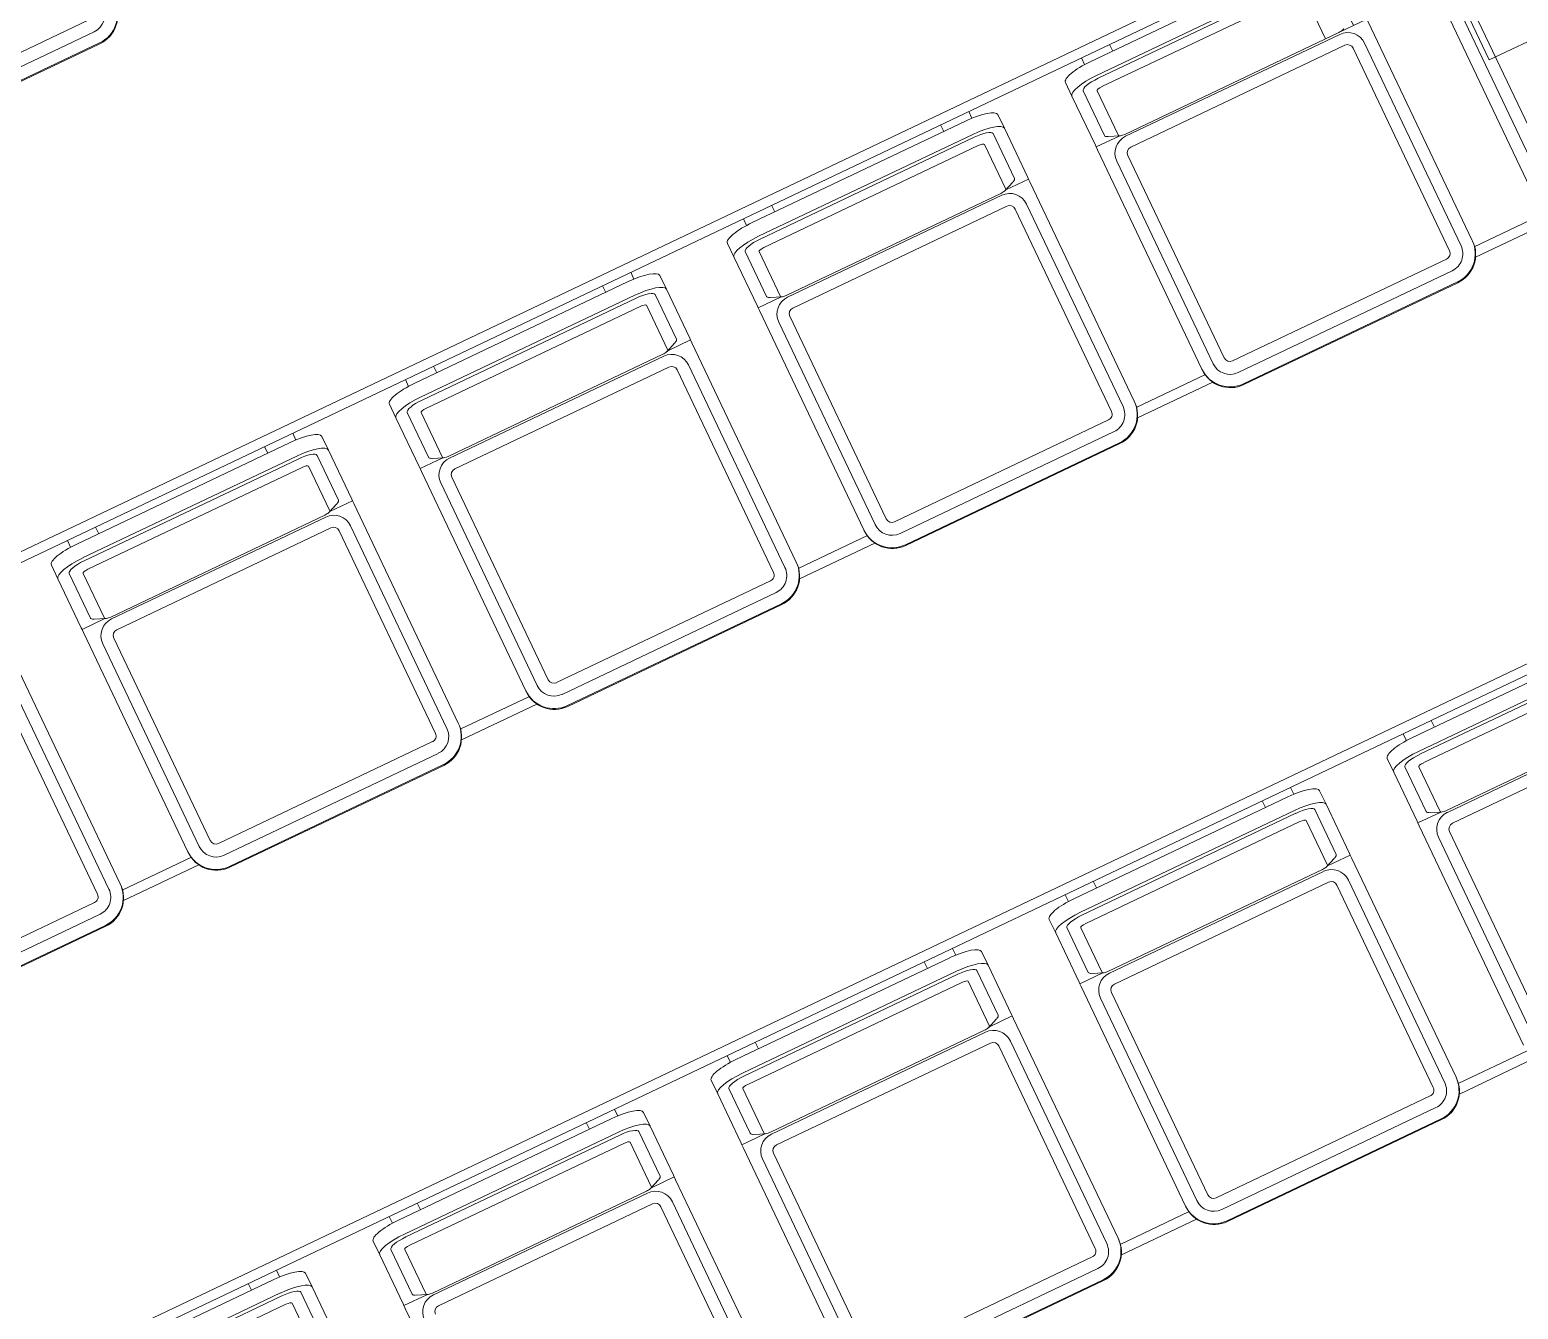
# Model space of a CAD drawing. Header units: metres. Extents: x -217 to -108, y -304 to -188.
# Drawn here: x -153.995 to -151.609, y -248.098 to -246.047 of the extents above; entities that cross this region are included whole.
import ezdxf

# ---------------------------------------------------------------- set-up
doc = ezdxf.new("R2010")
doc.units = ezdxf.units.M
doc.layers.add('I-FURN', color=30, linetype='Continuous', lineweight=9)

# ---------------------------------------------------------------- blocks, each defined once
blk = doc.blocks.new('dining_table_and_chairs_5978 - dining_table_and_chairs_5978-V24-Nivel 3')
at = {"layer": 'I-FURN'}
for p, q in [((0.1324, 0.6342), (0.1324, 0.6832)), ((0.1324, 0.6832), (0.1726, 0.6832)), ((0.1726, 0.6342), (0.1726, 0.6842)), ((0.1726, 0.6842), (0.5966, 0.6842)), ((0.1726, 0.6832), (0.1726, 0.6342)), ((0.5966, 0.6842), (0.5966, 0.6342)), ((0.5966, 0.6342), (0.5966, 0.6842)), ((0.5966, 0.6842), (0.6374, 0.6842)), ((0.5966, 0.6342), (0.5966, 0.6842)), ((0.5966, 0.6842), (0.6374, 0.6842)), ((0.6374, 0.6842), (0.6374, 0.6342)), ((0.6374, 0.6842), (0.6374, 0.6342)), ((0.6924, 0.6342), (0.6924, 0.6832)), ((0.6924, 0.6832), (0.7326, 0.6832)), ((0.7326, 0.6342), (0.7326, 0.6842)), ((0.7326, 0.6842), (1.1566, 0.6842)), ((0.7326, 0.6832), (0.7326, 0.6342)), ((1.1566, 0.6842), (1.1566, 0.6342)), ((1.1566, 0.6342), (1.1566, 0.6842)), ((1.1566, 0.6842), (1.1974, 0.6842)), ((1.1566, 0.6342), (1.1566, 0.6842)), ((1.1566, 0.6842), (1.1974, 0.6842)), ((1.1974, 0.6842), (1.1974, 0.6342)), ((1.1974, 0.6842), (1.1974, 0.6342)), ((1.2524, 0.6342), (1.2524, 0.6832)), ((1.2524, 0.6832), (1.2926, 0.6832)), ((1.2926, 0.6342), (1.2926, 0.6842)), ((1.2926, 0.6842), (1.7166, 0.6842)), ((1.2926, 0.6832), (1.2926, 0.6342)), ((1.7166, 0.6842), (1.7166, 0.6342)), ((1.7166, 0.6342), (1.7166, 0.6842)), ((1.7166, 0.6842), (1.7574, 0.6842)), ((1.7166, 0.6342), (1.7166, 0.6842)), ((1.7166, 0.6842), (1.7574, 0.6842)), ((1.7574, 0.6842), (1.7574, 0.6342)), ((1.7574, 0.6842), (1.7574, 0.6342)), ((0.1324, 0.5791), (0.1324, 0.6342)), ((0.1324, 0.6342), (0.1726, 0.6342)), ((0.1726, 0.6079), (0.1726, 0.6342)), ((0.1726, 0.6342), (0.5966, 0.6342)), ((0.5966, 0.6342), (0.5966, 0.6079)), ((0.5966, 0.6342), (0.6374, 0.6342)), ((0.5966, 0.6342), (0.6374, 0.6342)), ((0.6374, 0.6342), (0.6374, 0.5791)), ((0.6374, 0.6342), (0.6374, 0.5791)), ((0.6924, 0.5791), (0.6924, 0.6342)), ((0.6924, 0.6342), (0.7326, 0.6342)), ((0.7326, 0.6079), (0.7326, 0.6342)), ((0.7326, 0.6342), (1.1566, 0.6342)), ((1.1566, 0.6342), (1.1566, 0.6079)), ((1.1566, 0.6342), (1.1974, 0.6342)), ((1.1566, 0.6342), (1.1974, 0.6342)), ((1.1974, 0.6342), (1.1974, 0.5791)), ((1.1974, 0.6342), (1.1974, 0.5791)), ((1.2524, 0.5791), (1.2524, 0.6342)), ((1.2524, 0.6342), (1.2926, 0.6342)), ((1.2926, 0.6079), (1.2926, 0.6342)), ((1.2926, 0.6342), (1.7166, 0.6342)), ((1.7166, 0.6342), (1.7166, 0.6079)), ((1.7166, 0.6342), (1.7574, 0.6342)), ((1.7166, 0.6342), (1.7574, 0.6342)), ((1.7574, 0.6342), (1.7574, 0.5791)), ((1.7574, 0.6342), (1.7574, 0.5791)), ((0.1726, 0.6068), (0.1726, 0.5996)), ((0.1726, 0.5898), (0.1726, 0.5996)), ((0.5966, 0.5996), (0.5966, 0.6068)), ((0.5966, 0.5996), (0.5966, 0.6068)), ((0.5966, 0.5996), (0.5966, 0.5898)), ((0.7326, 0.6068), (0.7326, 0.6003)), ((0.7326, 0.5898), (0.7326, 0.6003)), ((1.1566, 0.5996), (1.1566, 0.6068)), ((1.1566, 0.5996), (1.1566, 0.6068)), ((1.1566, 0.5996), (1.1566, 0.5898)), ((1.2926, 0.6068), (1.2926, 0.5996)), ((1.2926, 0.5898), (1.2926, 0.5996)), ((1.7166, 0.6003), (1.7166, 0.6068)), ((1.7166, 0.6003), (1.7166, 0.6068)), ((1.7166, 0.6003), (1.7166, 0.5898)), ((0.1324, 0.475), (0.1324, 0.5791)), ((0.1324, 0.578), (0.1726, 0.578)), ((0.1725, 0.5792), (0.1725, 0.475)), ((0.1726, 0.5884), (0.1726, 0.5842)), ((0.1726, 0.5799), (0.1726, 0.5842)), ((0.1726, 0.5791), (0.1726, 0.578)), ((0.1726, 0.5784), (0.1726, 0.578)), ((0.5966, 0.5784), (0.1726, 0.5784)), ((0.1726, 0.578), (0.5966, 0.578)), ((0.5966, 0.5842), (0.5966, 0.5884)), ((0.5966, 0.5842), (0.5966, 0.5884)), ((0.5966, 0.5842), (0.5966, 0.5799)), ((0.5966, 0.578), (0.5966, 0.5791)), ((0.5966, 0.578), (0.5966, 0.5791)), ((0.5966, 0.578), (0.5966, 0.5784)), ((0.5966, 0.475), (0.5966, 0.5784)), ((0.5966, 0.475), (0.5966, 0.5784)), ((0.5966, 0.578), (0.6374, 0.578)), ((0.5966, 0.578), (0.6374, 0.578)), ((0.6374, 0.5791), (0.6374, 0.475)), ((0.6924, 0.475), (0.6924, 0.5791)), ((0.6924, 0.578), (0.7326, 0.578)), ((0.7325, 0.5792), (0.7325, 0.475)), ((0.7326, 0.5884), (0.7326, 0.5842)), ((0.7326, 0.5799), (0.7326, 0.5842)), ((0.7326, 0.5791), (0.7326, 0.578)), ((0.7326, 0.5784), (0.7326, 0.578)), ((1.1566, 0.5784), (0.7326, 0.5784)), ((0.7326, 0.578), (1.1566, 0.578)), ((1.1566, 0.5842), (1.1566, 0.5884)), ((1.1566, 0.5842), (1.1566, 0.5884)), ((1.1566, 0.5842), (1.1566, 0.5799)), ((1.1566, 0.578), (1.1566, 0.5791)), ((1.1566, 0.578), (1.1566, 0.5791)), ((1.1566, 0.578), (1.1566, 0.5784)), ((1.1566, 0.475), (1.1566, 0.5784)), ((1.1566, 0.475), (1.1566, 0.5784)), ((1.1566, 0.578), (1.1974, 0.578)), ((1.1566, 0.578), (1.1974, 0.578)), ((1.1974, 0.5791), (1.1974, 0.475)), ((1.2524, 0.475), (1.2524, 0.5791)), ((1.2524, 0.578), (1.2926, 0.578)), ((1.2925, 0.5792), (1.2925, 0.475)), ((1.2926, 0.5884), (1.2926, 0.5842)), ((1.2926, 0.5799), (1.2926, 0.5842)), ((1.2926, 0.5791), (1.2926, 0.578)), ((1.2926, 0.5784), (1.2926, 0.578)), ((1.7166, 0.5784), (1.2926, 0.5784)), ((1.2926, 0.578), (1.7166, 0.578)), ((1.7166, 0.5842), (1.7166, 0.5884)), ((1.7166, 0.5842), (1.7166, 0.5884)), ((1.7166, 0.5842), (1.7166, 0.5799)), ((1.7166, 0.578), (1.7166, 0.5791)), ((1.7166, 0.578), (1.7166, 0.5791)), ((1.7166, 0.578), (1.7166, 0.5784)), ((1.7166, 0.475), (1.7166, 0.5784)), ((1.7166, 0.475), (1.7166, 0.5784)), ((1.7166, 0.578), (1.7574, 0.578)), ((1.7166, 0.578), (1.7574, 0.578)), ((1.7574, 0.5791), (1.7574, 0.475)), ((1.9, 0.475), (0, 0.475)), ((0, 0.475), (0, -0.475)), ((0.075, 0.475), (0.075, 0.465)), ((1.9, 0), (1.9, 0.475)), ((0, 0.4), (0.01, 0.4)), ((1.9, -0.475), (1.9, 0)), ((0, -0.475), (1.9, -0.475)), ((0.1324, -0.593), (0.1324, -0.475)), ((0.1725, -0.475), (0.1725, -0.593)), ((0.5966, -0.5922), (0.5966, -0.475)), ((0.5966, -0.5922), (0.5966, -0.475)), ((0.6374, -0.475), (0.6374, -0.593)), ((0.6924, -0.593), (0.6924, -0.475)), ((0.7325, -0.475), (0.7325, -0.593)), ((1.1566, -0.5922), (1.1566, -0.475)), ((1.1566, -0.5922), (1.1566, -0.475)), ((1.1974, -0.475), (1.1974, -0.593)), ((1.2524, -0.593), (1.2524, -0.475)), ((1.2925, -0.475), (1.2925, -0.593)), ((1.7166, -0.5922), (1.7166, -0.475)), ((1.7166, -0.5922), (1.7166, -0.475)), ((1.7574, -0.475), (1.7574, -0.593)), ((0.1726, -0.5918), (0.1324, -0.5918)), ((0.1324, -0.648), (0.1324, -0.593)), ((0.5966, -0.5918), (0.1726, -0.5918)), ((0.1726, -0.5918), (0.1726, -0.5922)), ((0.1726, -0.5918), (0.1726, -0.593)), ((0.1726, -0.5922), (0.5966, -0.5922)), ((0.1726, -0.598), (0.1726, -0.5937)), ((0.5966, -0.5922), (0.5966, -0.5918)), ((0.6374, -0.5918), (0.5966, -0.5918)), ((0.5966, -0.593), (0.5966, -0.5918)), ((0.6374, -0.5918), (0.5966, -0.5918)), ((0.5966, -0.593), (0.5966, -0.5918)), ((0.5966, -0.5937), (0.5966, -0.598)), ((0.6374, -0.593), (0.6374, -0.648)), ((0.6374, -0.593), (0.6374, -0.648)), ((0.7326, -0.5918), (0.6924, -0.5918)), ((0.6924, -0.648), (0.6924, -0.593)), ((1.1566, -0.5918), (0.7326, -0.5918)), ((0.7326, -0.5918), (0.7326, -0.5922)), ((0.7326, -0.5918), (0.7326, -0.593)), ((0.7326, -0.5922), (1.1566, -0.5922)), ((0.7326, -0.598), (0.7326, -0.5937)), ((1.1566, -0.5922), (1.1566, -0.5918)), ((1.1974, -0.5918), (1.1566, -0.5918)), ((1.1566, -0.593), (1.1566, -0.5918)), ((1.1974, -0.5918), (1.1566, -0.5918)), ((1.1566, -0.593), (1.1566, -0.5918)), ((1.1566, -0.5937), (1.1566, -0.598)), ((1.1974, -0.593), (1.1974, -0.648)), ((1.1974, -0.593), (1.1974, -0.648)), ((1.2926, -0.5918), (1.2524, -0.5918)), ((1.2524, -0.648), (1.2524, -0.593)), ((1.7166, -0.5918), (1.2926, -0.5918)), ((1.2926, -0.5918), (1.2926, -0.5922)), ((1.2926, -0.5918), (1.2926, -0.593)), ((1.2926, -0.5922), (1.7166, -0.5922)), ((1.2926, -0.598), (1.2926, -0.5937)), ((1.7166, -0.5922), (1.7166, -0.5918)), ((1.7574, -0.5918), (1.7166, -0.5918)), ((1.7166, -0.593), (1.7166, -0.5918)), ((1.7574, -0.5918), (1.7166, -0.5918)), ((1.7166, -0.593), (1.7166, -0.5918)), ((1.7166, -0.5937), (1.7166, -0.598)), ((1.7574, -0.593), (1.7574, -0.648)), ((1.7574, -0.593), (1.7574, -0.648)), ((0.1726, -0.598), (0.1726, -0.6033)), ((0.1726, -0.6141), (0.1726, -0.6036)), ((0.1726, -0.6141), (0.1726, -0.6206)), ((0.5966, -0.6033), (0.5966, -0.598)), ((0.5966, -0.6033), (0.5966, -0.598)), ((0.5966, -0.6036), (0.5966, -0.6141)), ((0.5966, -0.6206), (0.5966, -0.6141)), ((0.5966, -0.6206), (0.5966, -0.6141)), ((0.7326, -0.598), (0.7326, -0.6033)), ((0.7326, -0.6141), (0.7326, -0.6036)), ((0.7326, -0.6141), (0.7326, -0.6206)), ((1.1566, -0.6033), (1.1566, -0.598)), ((1.1566, -0.6033), (1.1566, -0.598)), ((1.1566, -0.6036), (1.1566, -0.6134)), ((1.1566, -0.6206), (1.1566, -0.6134)), ((1.1566, -0.6206), (1.1566, -0.6134)), ((1.2926, -0.598), (1.2926, -0.6033)), ((1.2926, -0.6134), (1.2926, -0.6036)), ((1.2926, -0.6134), (1.2926, -0.6206)), ((1.7166, -0.6033), (1.7166, -0.598)), ((1.7166, -0.6033), (1.7166, -0.598)), ((1.7166, -0.6036), (1.7166, -0.6134)), ((1.7166, -0.6206), (1.7166, -0.6134)), ((1.7166, -0.6206), (1.7166, -0.6134)), ((0.1726, -0.648), (0.1726, -0.6217)), ((0.5966, -0.6217), (0.5966, -0.648)), ((0.7326, -0.648), (0.7326, -0.6217)), ((1.1566, -0.6217), (1.1566, -0.648)), ((1.2926, -0.648), (1.2926, -0.6217)), ((1.7166, -0.6217), (1.7166, -0.648)), ((0.1324, -0.697), (0.1324, -0.648)), ((0.1726, -0.648), (0.1324, -0.648)), ((0.1726, -0.698), (0.1726, -0.648)), ((0.5966, -0.648), (0.1726, -0.648)), ((0.1726, -0.648), (0.1726, -0.697)), ((0.5966, -0.648), (0.5966, -0.698)), ((0.5966, -0.698), (0.5966, -0.648)), ((0.6374, -0.648), (0.5966, -0.648)), ((0.5966, -0.698), (0.5966, -0.648)), ((0.6374, -0.648), (0.5966, -0.648)), ((0.6374, -0.648), (0.6374, -0.698)), ((0.6374, -0.648), (0.6374, -0.698)), ((0.6924, -0.697), (0.6924, -0.648)), ((0.7326, -0.648), (0.6924, -0.648)), ((0.7326, -0.698), (0.7326, -0.648)), ((1.1566, -0.648), (0.7326, -0.648)), ((0.7326, -0.648), (0.7326, -0.697)), ((1.1566, -0.648), (1.1566, -0.698)), ((1.1566, -0.698), (1.1566, -0.648)), ((1.1974, -0.648), (1.1566, -0.648)), ((1.1566, -0.698), (1.1566, -0.648)), ((1.1974, -0.648), (1.1566, -0.648)), ((1.1974, -0.648), (1.1974, -0.698)), ((1.1974, -0.648), (1.1974, -0.698)), ((1.2524, -0.697), (1.2524, -0.648)), ((1.2926, -0.648), (1.2524, -0.648)), ((1.2926, -0.698), (1.2926, -0.648)), ((1.7166, -0.648), (1.2926, -0.648)), ((1.2926, -0.648), (1.2926, -0.697)), ((1.7166, -0.648), (1.7166, -0.698)), ((1.7166, -0.698), (1.7166, -0.648)), ((1.7574, -0.648), (1.7166, -0.648)), ((1.7166, -0.698), (1.7166, -0.648)), ((1.7574, -0.648), (1.7166, -0.648)), ((1.7574, -0.648), (1.7574, -0.698)), ((1.7574, -0.648), (1.7574, -0.698)), ((0.1726, -0.697), (0.1324, -0.697)), ((0.5966, -0.698), (0.1726, -0.698)), ((0.6374, -0.698), (0.5966, -0.698)), ((0.6374, -0.698), (0.5966, -0.698)), ((0.7326, -0.697), (0.6924, -0.697)), ((1.1566, -0.698), (0.7326, -0.698)), ((1.1974, -0.698), (1.1566, -0.698)), ((1.1974, -0.698), (1.1566, -0.698)), ((1.2926, -0.697), (1.2524, -0.697)), ((1.7166, -0.698), (1.2926, -0.698)), ((1.7574, -0.698), (1.7166, -0.698)), ((1.7574, -0.698), (1.7166, -0.698))]:
    blk.add_line(p, q, dxfattribs=at)
blk = doc.blocks.new('silla sala de espera - silla sala de espera-V111-Nivel 3')
at = {"layer": 'I-FURN'}
for p, q in [((5.4223, 0.288), (0.0777, 0.288)), ((0.0796, 0.272), (5.4208, 0.272)), ((1.1, 0.2602), (1.1, 0.272)), ((1.15, 0.272), (1.15, 0.2599)), ((1.35, 0.2599), (1.35, 0.272)), ((1.4, 0.272), (1.4, 0.2602)), ((1.7, 0.2602), (1.7, 0.272)), ((1.75, 0.272), (1.75, 0.2599)), ((1.95, 0.2599), (1.95, 0.272)), ((2, 0.272), (2, 0.2602)), ((2.3, 0.2602), (2.3, 0.272)), ((2.35, 0.272), (2.35, 0.2599)), ((2.55, 0.2599), (2.55, 0.272)), ((2.6, 0.272), (2.6, 0.2602)), ((2.9, 0.2602), (2.9, 0.272)), ((2.95, 0.272), (2.95, 0.2599)), ((3.15, 0.2599), (3.15, 0.272)), ((3.2, 0.272), (3.2, 0.2602)), ((0.76, 0.2602), (1.14, 0.2602)), ((1.19, 0.2231), (1.19, 0.2473)), ((1.31, 0.2473), (1.31, 0.2231)), ((1.36, 0.2602), (1.74, 0.2602)), ((1.79, 0.2231), (1.79, 0.2473)), ((1.91, 0.2473), (1.91, 0.2231)), ((1.96, 0.2602), (2.34, 0.2602)), ((2.39, 0.2231), (2.39, 0.2473)), ((2.51, 0.2473), (2.51, 0.2231)), ((2.56, 0.2602), (2.94, 0.2602)), ((2.99, 0.2231), (2.99, 0.2473)), ((3.11, 0.2473), (3.11, 0.2231)), ((3.16, 0.2602), (3.54, 0.2602)), ((0.76, 0.2361), (1.14, 0.2361)), ((0.76, 0.2309), (1.14, 0.2309)), ((1.14, 0.2161), (0.76, 0.2161)), ((1.17, 0.2231), (1.17, 0.1436)), ((1.19, 0.2231), (1.19, 0.1358)), ((1.31, 0.1358), (1.31, 0.2231)), ((1.33, 0.1436), (1.33, 0.2231)), ((1.36, 0.2361), (1.74, 0.2361)), ((1.36, 0.2309), (1.74, 0.2309)), ((1.74, 0.2161), (1.36, 0.2161)), ((1.77, 0.2231), (1.77, 0.1436)), ((1.79, 0.2231), (1.79, 0.1358)), ((1.91, 0.1358), (1.91, 0.2231)), ((1.93, 0.1436), (1.93, 0.2231)), ((1.96, 0.2361), (2.34, 0.2361)), ((1.96, 0.2309), (2.34, 0.2309)), ((2.34, 0.2161), (1.96, 0.2161)), ((2.37, 0.2231), (2.37, 0.1436)), ((2.39, 0.2231), (2.39, 0.1358)), ((2.51, 0.1358), (2.51, 0.2231)), ((2.53, 0.1436), (2.53, 0.2231)), ((2.56, 0.2361), (2.94, 0.2361)), ((2.56, 0.2309), (2.94, 0.2309)), ((2.94, 0.2161), (2.56, 0.2161)), ((2.97, 0.2231), (2.97, 0.1436)), ((2.99, 0.2231), (2.99, 0.1358)), ((3.11, 0.1358), (3.11, 0.2231)), ((3.13, 0.1436), (3.13, 0.2231)), ((3.16, 0.2361), (3.54, 0.2361)), ((3.16, 0.2309), (3.54, 0.2309)), ((3.54, 0.2161), (3.16, 0.2161)), ((1.15, 0.1339), (1.15, 0.2135)), ((1.35, 0.2135), (1.35, 0.1339)), ((1.75, 0.1339), (1.75, 0.2135)), ((1.95, 0.2135), (1.95, 0.1339)), ((2.35, 0.1339), (2.35, 0.2135)), ((2.55, 0.2135), (2.55, 0.1339)), ((2.95, 0.1339), (2.95, 0.2135)), ((3.15, 0.2135), (3.15, 0.1339)), ((1.31, 0.1329), (1.31, 0.1358)), ((1.31, 0.1329), (1.3506, 0.1329)), ((1.31, 0.1279), (1.31, 0.1329)), ((1.31, -0.2615), (1.31, 0.1279)), ((1.3347, 0.1394), (1.3516, 0.1325)), ((1.36, 0.1313), (1.74, 0.1313)), ((1.36, 0.1279), (1.74, 0.1279)), ((1.7484, 0.1325), (1.7653, 0.1394)), ((1.7496, 0.1329), (1.79, 0.1329)), ((1.79, 0.1358), (1.79, 0.1329)), ((1.79, 0.1329), (1.79, 0.1279)), ((1.79, 0.1279), (1.79, -0.2615)), ((1.91, 0.1329), (1.91, 0.1358)), ((1.91, 0.1329), (1.9506, 0.1329)), ((1.91, 0.1279), (1.91, 0.1329)), ((1.91, -0.2615), (1.91, 0.1279)), ((1.9347, 0.1394), (1.9516, 0.1325)), ((1.96, 0.1313), (2.34, 0.1313)), ((1.96, 0.1279), (2.34, 0.1279)), ((2.3484, 0.1325), (2.3653, 0.1394)), ((2.3496, 0.1329), (2.39, 0.1329)), ((2.39, 0.1358), (2.39, 0.1329)), ((2.39, 0.1329), (2.39, 0.1279)), ((2.39, 0.1279), (2.39, -0.2615)), ((2.51, 0.1329), (2.51, 0.1358)), ((2.51, 0.1329), (2.5506, 0.1329)), ((2.51, 0.1279), (2.51, 0.1329)), ((2.51, -0.2615), (2.51, 0.1279)), ((2.5347, 0.1394), (2.5516, 0.1325)), ((2.56, 0.1313), (2.94, 0.1313)), ((2.56, 0.1279), (2.94, 0.1279)), ((2.9484, 0.1325), (2.9653, 0.1394)), ((2.9496, 0.1329), (2.99, 0.1329)), ((2.99, 0.1358), (2.99, 0.1329)), ((2.99, 0.1329), (2.99, 0.1279)), ((2.99, 0.1279), (2.99, -0.2615)), ((3.11, 0.1329), (3.11, 0.1358)), ((3.11, 0.1329), (3.1506, 0.1329)), ((3.11, 0.1279), (3.11, 0.1329)), ((3.11, -0.2615), (3.11, 0.1279)), ((3.1347, 0.1394), (3.1516, 0.1325)), ((3.16, 0.1313), (3.54, 0.1313)), ((3.16, 0.1279), (3.54, 0.1279)), ((1.74, 0.1087), (1.36, 0.1087)), ((1.75, -0.2608), (1.75, 0.0987)), ((1.77, 0.098), (1.77, -0.2615)), ((1.93, -0.2615), (1.93, 0.098)), ((1.95, 0.0987), (1.95, -0.2608)), ((2.34, 0.1087), (1.96, 0.1087)), ((2.35, -0.2608), (2.35, 0.0987)), ((2.37, 0.098), (2.37, -0.2615)), ((2.53, -0.2615), (2.53, 0.098)), ((2.55, 0.0987), (2.55, -0.2608)), ((2.94, 0.1087), (2.56, 0.1087)), ((2.95, -0.2608), (2.95, 0.0987)), ((2.97, 0.098), (2.97, -0.2615)), ((3.13, -0.2615), (3.13, 0.098)), ((3.15, 0.0987), (3.15, -0.2608)), ((3.54, 0.1087), (3.16, 0.1087)), ((2.39, -0.2629), (2.39, -0.2615)), ((2.51, -0.2615), (2.51, -0.2629)), ((2.99, -0.2629), (2.99, -0.2615)), ((1.96, -0.2707), (2.34, -0.2707)), ((2.5114, -0.272), (2.3886, -0.272)), ((2.56, -0.2707), (2.94, -0.2707)), ((3.1114, -0.272), (2.9886, -0.272)), ((2.34, -0.2915), (1.96, -0.2915)), ((2.3822, -0.288), (2.5178, -0.288)), ((2.94, -0.2915), (2.56, -0.2915)), ((2.9822, -0.288), (3.1178, -0.288)), ((1.96, -0.3115), (2.34, -0.3115)), ((1.96, -0.3128), (2.34, -0.3128)), ((2.56, -0.3115), (2.94, -0.3115)), ((2.56, -0.3128), (2.94, -0.3128))]:
    blk.add_line(p, q, dxfattribs=at)
for centre, major_axis, ratio, start_param, end_param in [((1.14, 0.2473), (0.05, 0), 0.258819, 0, 1.570796), ((1.36, 0.2473), (0.05, 0), 0.258819, 1.570796, 3.141593), ((1.74, 0.2473), (0.05, 0), 0.258819, 0, 1.570796), ((1.96, 0.2473), (0.05, 0), 0.258819, 1.570796, 3.141593), ((2.34, 0.2473), (-0.05, 0), 0.258819, 3.141593, 4.712389), ((2.56, 0.2473), (0.05, 0), 0.258819, 1.570796, 3.141593), ((2.94, 0.2473), (-0.05, 0), 0.258819, 3.141593, 4.712389), ((3.16, 0.2473), (0.05, 0), 0.258819, 1.570796, 3.141593), ((1.14, 0.2231), (-0.05, 0), 0.258819, 3.141593, 4.712389), ((1.14, 0.2231), (0.03, 0), 0.258819, 0, 1.570796), ((1.14, 0.2135), (0.01, 0), 0.258819, 0, 1.570796), ((1.36, 0.2231), (-0.05, 0), 0.258819, 4.712389, 6.283185), ((1.36, 0.2231), (-0.03, 0), 0.258819, 4.712389, 6.283185), ((1.36, 0.2135), (-0.01, 0), 0.258819, 4.712389, 6.283185), ((1.74, 0.2231), (0.05, 0), 0.258819, 0, 1.570796), ((1.74, 0.2231), (0.03, 0), 0.258819, 0, 1.570796), ((1.74, 0.2135), (-0.01, 0), 0.258819, 3.141593, 4.712389), ((1.96, 0.2231), (-0.05, 0), 0.258819, 4.712389, 6.283185), ((1.96, 0.2231), (-0.03, 0), 0.258819, 4.712389, 6.283185), ((1.96, 0.2135), (-0.01, 0), 0.258819, 4.712389, 6.283185), ((2.34, 0.2231), (0.05, 0), 0.258819, 0, 1.570796), ((2.34, 0.2231), (0.03, 0), 0.258819, 0, 1.570796), ((2.34, 0.2135), (-0.01, 0), 0.258819, 3.141593, 4.712389), ((2.56, 0.2231), (-0.05, 0), 0.258819, 4.712389, 6.283185), ((2.56, 0.2231), (-0.03, 0), 0.258819, 4.712389, 6.283185), ((2.56, 0.2135), (-0.01, 0), 0.258819, 4.712389, 6.283185), ((2.94, 0.2231), (0.05, 0), 0.258819, 0, 1.570796), ((2.94, 0.2231), (0.03, 0), 0.258819, 0, 1.570796), ((2.94, 0.2135), (-0.01, 0), 0.258819, 3.141593, 4.712389), ((3.16, 0.2231), (-0.05, 0), 0.258819, 4.712389, 6.283185), ((3.16, 0.2231), (-0.03, 0), 0.258819, 4.712389, 6.283185), ((3.16, 0.2135), (-0.01, 0), 0.258819, 4.712389, 6.283185), ((1.36, 0.1436), (0.03, 0), 0.258819, 3.141593, 3.665191), ((1.74, 0.1436), (-0.03, 0), 0.258819, 2.617994, 3.141593), ((1.96, 0.1436), (0.03, 0), 0.258819, 3.141593, 3.665191), ((2.34, 0.1436), (-0.03, 0), 0.258819, 2.617994, 3.141593), ((2.56, 0.1436), (0.03, 0), 0.258819, 3.141593, 3.665191), ((2.94, 0.1436), (-0.03, 0), 0.258819, 2.617994, 3.141593), ((3.16, 0.1436), (0.03, 0), 0.258819, 3.141593, 3.665191), ((1.36, 0.098), (-0.03, 0), 0.99863, 4.712389, 6.283185), ((1.36, 0.1339), (-0.01, 0), 0.258819, 0, 1.570796), ((1.74, 0.1339), (-0.01, 0), 0.258819, 1.570796, 3.141593), ((1.74, 0.098), (-0.03, 0), 0.99863, 3.141593, 4.712389), ((1.96, 0.098), (-0.03, 0), 0.99863, 4.712389, 6.283185), ((1.96, 0.1339), (0.01, 0), 0.258819, 3.141593, 4.712389), ((2.34, 0.1339), (-0.01, 0), 0.258819, 1.570796, 3.141593), ((2.34, 0.098), (-0.03, 0), 0.99863, 3.141593, 4.712389), ((2.56, 0.098), (-0.03, 0), 0.99863, 4.712389, 6.283185), ((2.56, 0.1339), (0.01, 0), 0.258819, 3.141593, 4.712389), ((2.94, 0.1339), (-0.01, 0), 0.258819, 1.570796, 3.141593), ((2.94, 0.098), (-0.03, 0), 0.99863, 3.141593, 4.712389), ((3.16, 0.098), (-0.03, 0), 0.99863, 4.712389, 6.283185), ((3.16, 0.1339), (0.01, 0), 0.258819, 3.141593, 4.712389), ((1.36, 0.0987), (-0.01, 0), 0.99863, 4.712389, 6.283185), ((1.74, 0.0987), (-0.01, 0), 0.99863, 3.141593, 4.712389), ((1.96, 0.0987), (-0.01, 0), 0.99863, 4.712389, 6.283185), ((2.34, 0.0987), (-0.01, 0), 0.99863, 3.141593, 4.712389), ((2.56, 0.0987), (-0.01, 0), 0.99863, 4.712389, 6.283185), ((2.94, 0.0987), (-0.01, 0), 0.99863, 3.141593, 4.712389), ((3.16, 0.0987), (-0.01, 0), 0.99863, 4.712389, 6.283185), ((2.34, -0.2608), (-0.01, 0), 0.99863, 1.570796, 3.141593), ((2.34, -0.2615), (-0.03, 0), 0.99863, 1.570796, 3.141593), ((2.34, -0.2615), (-0.05, 0), 0.99863, 1.570796, 3.141593), ((2.56, -0.2615), (0.05, 0), 0.99863, 3.141593, 4.712389), ((2.56, -0.2615), (-0.03, 0), 0.99863, 0, 1.570796), ((2.56, -0.2608), (-0.01, 0), 0.99863, 0, 1.570796), ((2.94, -0.2608), (-0.01, 0), 0.99863, 1.570796, 3.141593), ((2.94, -0.2615), (-0.03, 0), 0.99863, 1.570796, 3.141593), ((2.94, -0.2615), (-0.05, 0), 0.99863, 1.570796, 3.141593), ((2.34, -0.2629), (-0.05, 0), 0.99863, 1.570796, 3.141593), ((2.56, -0.2629), (0.05, 0), 0.99863, 3.141593, 4.712389), ((2.94, -0.2629), (-0.05, 0), 0.99863, 1.570796, 3.141593)]:
    blk.add_ellipse(centre, major_axis=major_axis, ratio=ratio, start_param=start_param, end_param=end_param, dxfattribs=at)
blk = doc.blocks.new('silla sala de espera - silla sala de espera-V112-Nivel 3')
at = {"layer": 'I-FURN'}
for p, q in [((5.4223, 0.288), (0.0777, 0.288)), ((0.0796, 0.272), (5.4208, 0.272)), ((1.35, 0.2599), (1.35, 0.272)), ((1.4, 0.272), (1.4, 0.2602)), ((1.7, 0.2607), (1.7, 0.272)), ((1.75, 0.272), (1.75, 0.2599)), ((1.95, 0.2599), (1.95, 0.272)), ((2, 0.272), (2, 0.2602)), ((2.3, 0.2602), (2.3, 0.272)), ((2.35, 0.272), (2.35, 0.2599)), ((2.55, 0.2599), (2.55, 0.272)), ((2.6, 0.272), (2.6, 0.2602)), ((2.9, 0.2602), (2.9, 0.272)), ((2.95, 0.272), (2.95, 0.2599)), ((3.15, 0.2599), (3.15, 0.272)), ((3.2, 0.272), (3.2, 0.2602)), ((1.31, 0.2473), (1.31, 0.2231)), ((1.36, 0.2602), (1.74, 0.2602)), ((1.79, 0.2231), (1.79, 0.2473)), ((1.91, 0.2473), (1.91, 0.2231)), ((1.96, 0.2602), (2.34, 0.2602)), ((2.39, 0.2231), (2.39, 0.2473)), ((2.51, 0.2473), (2.51, 0.2231)), ((2.56, 0.2602), (2.94, 0.2602)), ((2.99, 0.2231), (2.99, 0.2473)), ((3.11, 0.2473), (3.11, 0.2231)), ((3.16, 0.2602), (3.54, 0.2602)), ((1.31, 0.1358), (1.31, 0.2231)), ((1.33, 0.1436), (1.33, 0.2231)), ((1.36, 0.2361), (1.74, 0.2361)), ((1.36, 0.2309), (1.74, 0.2309)), ((1.74, 0.2161), (1.36, 0.2161)), ((1.77, 0.2231), (1.77, 0.1436)), ((1.79, 0.2231), (1.79, 0.1358)), ((1.91, 0.1358), (1.91, 0.2231)), ((1.93, 0.1436), (1.93, 0.2231)), ((1.96, 0.2361), (2.34, 0.2361)), ((1.96, 0.2309), (2.34, 0.2309)), ((2.34, 0.2161), (1.96, 0.2161)), ((2.37, 0.2231), (2.37, 0.1436)), ((2.39, 0.2231), (2.39, 0.1358)), ((2.51, 0.1358), (2.51, 0.2231)), ((2.53, 0.1436), (2.53, 0.2231)), ((2.56, 0.2361), (2.94, 0.2361)), ((2.56, 0.2309), (2.94, 0.2309)), ((2.94, 0.2161), (2.56, 0.2161)), ((2.97, 0.2231), (2.97, 0.1436)), ((2.99, 0.2231), (2.99, 0.1358)), ((3.11, 0.1358), (3.11, 0.2231)), ((3.13, 0.1436), (3.13, 0.2231)), ((3.16, 0.2361), (3.54, 0.2361)), ((3.16, 0.2309), (3.54, 0.2309)), ((3.54, 0.2161), (3.16, 0.2161)), ((1.35, 0.2135), (1.35, 0.1339)), ((1.75, 0.1339), (1.75, 0.2135)), ((1.95, 0.2135), (1.95, 0.1339)), ((2.35, 0.1339), (2.35, 0.2135)), ((2.55, 0.2135), (2.55, 0.1339)), ((2.95, 0.1339), (2.95, 0.2135)), ((3.15, 0.2135), (3.15, 0.1339)), ((1.19, 0.1279), (1.19, -0.2615)), ((1.31, 0.1329), (1.31, 0.1358)), ((1.31, 0.1329), (1.3506, 0.1329)), ((1.31, 0.1279), (1.31, 0.1329)), ((1.31, -0.2615), (1.31, 0.1279)), ((1.3347, 0.1394), (1.3516, 0.1325)), ((1.36, 0.1313), (1.74, 0.1313)), ((1.36, 0.1279), (1.74, 0.1279)), ((1.7484, 0.1325), (1.7653, 0.1394)), ((1.7496, 0.1329), (1.79, 0.1329)), ((1.79, 0.1358), (1.79, 0.1329)), ((1.79, 0.1329), (1.79, 0.1279)), ((1.79, 0.1279), (1.79, -0.2615)), ((1.91, 0.1329), (1.91, 0.1358)), ((1.91, 0.1329), (1.9506, 0.1329)), ((1.91, 0.1279), (1.91, 0.1329)), ((1.91, -0.2615), (1.91, 0.1279)), ((1.9347, 0.1394), (1.9516, 0.1325)), ((1.96, 0.1313), (2.34, 0.1313)), ((1.96, 0.1279), (2.34, 0.1279)), ((2.3484, 0.1325), (2.3653, 0.1394)), ((2.3496, 0.1329), (2.39, 0.1329)), ((2.39, 0.1358), (2.39, 0.1329)), ((2.39, 0.1329), (2.39, 0.1279)), ((2.39, 0.1279), (2.39, -0.2615)), ((2.51, 0.1329), (2.51, 0.1358)), ((2.51, 0.1329), (2.5506, 0.1329)), ((2.51, 0.1279), (2.51, 0.1329)), ((2.51, -0.2615), (2.51, 0.1279)), ((2.5347, 0.1394), (2.5516, 0.1325)), ((2.56, 0.1313), (2.94, 0.1313)), ((2.56, 0.1279), (2.94, 0.1279)), ((2.9484, 0.1325), (2.9653, 0.1394)), ((2.9496, 0.1329), (2.99, 0.1329)), ((2.99, 0.1358), (2.99, 0.1329)), ((2.99, 0.1329), (2.99, 0.1279)), ((2.99, 0.1279), (2.99, -0.2615)), ((3.11, 0.1329), (3.11, 0.1358)), ((3.11, 0.1329), (3.1506, 0.1329)), ((3.11, 0.1279), (3.11, 0.1329)), ((3.11, -0.2615), (3.11, 0.1279)), ((3.1347, 0.1394), (3.1516, 0.1325)), ((3.16, 0.1313), (3.54, 0.1313)), ((3.16, 0.1279), (3.54, 0.1279)), ((3.59, 0.1279), (3.59, -0.2615)), ((3.71, -0.2615), (3.71, 0.1279)), ((1.15, -0.2608), (1.15, 0.0987)), ((1.17, 0.098), (1.17, -0.2615)), ((1.33, -0.2615), (1.33, 0.098)), ((1.35, 0.0987), (1.35, -0.2608)), ((1.74, 0.1087), (1.36, 0.1087)), ((1.75, -0.2608), (1.75, 0.0987)), ((1.77, 0.098), (1.77, -0.2615)), ((1.93, -0.2615), (1.93, 0.098)), ((1.95, 0.0987), (1.95, -0.2608)), ((2.34, 0.1087), (1.96, 0.1087)), ((2.35, -0.2608), (2.35, 0.0987)), ((2.37, 0.098), (2.37, -0.2615)), ((2.53, -0.2615), (2.53, 0.098)), ((2.55, 0.0987), (2.55, -0.2608)), ((2.94, 0.1087), (2.56, 0.1087)), ((2.95, -0.2608), (2.95, 0.0987)), ((2.97, 0.098), (2.97, -0.2615)), ((3.13, -0.2615), (3.13, 0.098)), ((3.15, 0.0987), (3.15, -0.2608)), ((3.54, 0.1087), (3.16, 0.1087)), ((3.55, -0.2608), (3.55, 0.0987)), ((3.57, 0.098), (3.57, -0.2615)), ((3.73, -0.2615), (3.73, 0.098)), ((3.75, 0.0987), (3.75, -0.2608)), ((1.19, -0.2629), (1.19, -0.2615)), ((1.31, -0.2615), (1.31, -0.2629)), ((1.79, -0.2629), (1.79, -0.2615)), ((1.91, -0.2615), (1.91, -0.2629)), ((2.39, -0.2629), (2.39, -0.2615)), ((2.51, -0.2615), (2.51, -0.2629)), ((2.99, -0.2629), (2.99, -0.2615)), ((3.11, -0.2615), (3.11, -0.2629)), ((3.59, -0.2629), (3.59, -0.2615)), ((0.76, -0.2707), (1.14, -0.2707)), ((1.3114, -0.272), (1.1886, -0.272)), ((1.36, -0.2707), (1.74, -0.2707)), ((1.9114, -0.272), (1.7886, -0.272)), ((1.96, -0.2707), (2.34, -0.2707)), ((2.5114, -0.272), (2.3886, -0.272)), ((2.56, -0.2707), (2.94, -0.2707)), ((3.1114, -0.272), (2.9886, -0.272)), ((3.16, -0.2707), (3.54, -0.2707)), ((3.7114, -0.272), (3.5886, -0.272)), ((1.14, -0.2915), (0.76, -0.2915)), ((1.1822, -0.288), (1.3178, -0.288)), ((1.74, -0.2915), (1.36, -0.2915)), ((1.7822, -0.288), (1.9178, -0.288)), ((2.34, -0.2915), (1.96, -0.2915)), ((2.3822, -0.288), (2.5178, -0.288)), ((2.94, -0.2915), (2.56, -0.2915)), ((2.9822, -0.288), (3.1178, -0.288)), ((3.54, -0.2915), (3.16, -0.2915)), ((3.5822, -0.288), (3.7178, -0.288)), ((0.76, -0.3115), (1.14, -0.3115)), ((0.76, -0.3128), (1.14, -0.3128)), ((1.36, -0.3115), (1.74, -0.3115)), ((1.36, -0.3128), (1.74, -0.3128)), ((1.96, -0.3115), (2.34, -0.3115)), ((1.96, -0.3128), (2.34, -0.3128)), ((2.56, -0.3115), (2.94, -0.3115)), ((2.56, -0.3128), (2.94, -0.3128)), ((3.16, -0.3115), (3.54, -0.3115)), ((3.16, -0.3128), (3.54, -0.3128))]:
    blk.add_line(p, q, dxfattribs=at)
for centre, major_axis, ratio, start_param, end_param in [((1.36, 0.2473), (0.05, 0), 0.258819, 1.570796, 3.141593), ((1.74, 0.2473), (0.05, 0), 0.258819, 0, 1.570796), ((1.96, 0.2473), (0.05, 0), 0.258819, 1.570796, 3.141593), ((2.34, 0.2473), (-0.05, 0), 0.258819, 3.141593, 4.712389), ((2.56, 0.2473), (0.05, 0), 0.258819, 1.570796, 3.141593), ((2.94, 0.2473), (-0.05, 0), 0.258819, 3.141593, 4.712389), ((3.16, 0.2473), (0.05, 0), 0.258819, 1.570796, 3.141593), ((1.36, 0.2231), (-0.05, 0), 0.258819, 4.712389, 6.283185), ((1.36, 0.2231), (-0.03, 0), 0.258819, 4.712389, 6.283185), ((1.36, 0.2135), (-0.01, 0), 0.258819, 4.712389, 6.283185), ((1.74, 0.2231), (0.05, 0), 0.258819, 0, 1.570796), ((1.74, 0.2231), (0.03, 0), 0.258819, 0, 1.570796), ((1.74, 0.2135), (-0.01, 0), 0.258819, 3.141593, 4.712389), ((1.96, 0.2231), (-0.05, 0), 0.258819, 4.712389, 6.283185), ((1.96, 0.2231), (-0.03, 0), 0.258819, 4.712389, 6.283185), ((1.96, 0.2135), (-0.01, 0), 0.258819, 4.712389, 6.283185), ((2.34, 0.2231), (0.05, 0), 0.258819, 0, 1.570796), ((2.34, 0.2231), (0.03, 0), 0.258819, 0, 1.570796), ((2.34, 0.2135), (-0.01, 0), 0.258819, 3.141593, 4.712389), ((2.56, 0.2231), (-0.05, 0), 0.258819, 4.712389, 6.283185), ((2.56, 0.2231), (-0.03, 0), 0.258819, 4.712389, 6.283185), ((2.56, 0.2135), (-0.01, 0), 0.258819, 4.712389, 6.283185), ((2.94, 0.2231), (0.05, 0), 0.258819, 0, 1.570796), ((2.94, 0.2231), (0.03, 0), 0.258819, 0, 1.570796), ((2.94, 0.2135), (-0.01, 0), 0.258819, 3.141593, 4.712389), ((3.16, 0.2231), (-0.05, 0), 0.258819, 4.712389, 6.283185), ((3.16, 0.2231), (-0.03, 0), 0.258819, 4.712389, 6.283185), ((3.16, 0.2135), (-0.01, 0), 0.258819, 4.712389, 6.283185), ((1.36, 0.1436), (0.03, 0), 0.258819, 3.141593, 3.665191), ((1.74, 0.1436), (-0.03, 0), 0.258819, 2.617994, 3.141593), ((1.96, 0.1436), (0.03, 0), 0.258819, 3.141593, 3.665191), ((2.34, 0.1436), (-0.03, 0), 0.258819, 2.617994, 3.141593), ((2.56, 0.1436), (0.03, 0), 0.258819, 3.141593, 3.665191), ((2.94, 0.1436), (-0.03, 0), 0.258819, 2.617994, 3.141593), ((3.16, 0.1436), (0.03, 0), 0.258819, 3.141593, 3.665191), ((1.36, 0.098), (-0.03, 0), 0.99863, 4.712389, 6.283185), ((1.36, 0.1339), (-0.01, 0), 0.258819, 0, 1.570796), ((1.74, 0.1339), (-0.01, 0), 0.258819, 1.570796, 3.141593), ((1.74, 0.098), (-0.03, 0), 0.99863, 3.141593, 4.712389), ((1.96, 0.098), (-0.03, 0), 0.99863, 4.712389, 6.283185), ((1.96, 0.1339), (0.01, 0), 0.258819, 3.141593, 4.712389), ((2.34, 0.1339), (-0.01, 0), 0.258819, 1.570796, 3.141593), ((2.34, 0.098), (-0.03, 0), 0.99863, 3.141593, 4.712389), ((2.56, 0.098), (-0.03, 0), 0.99863, 4.712389, 6.283185), ((2.56, 0.1339), (0.01, 0), 0.258819, 3.141593, 4.712389), ((2.94, 0.1339), (-0.01, 0), 0.258819, 1.570796, 3.141593), ((2.94, 0.098), (-0.03, 0), 0.99863, 3.141593, 4.712389), ((3.16, 0.098), (-0.03, 0), 0.99863, 4.712389, 6.283185), ((3.16, 0.1339), (0.01, 0), 0.258819, 3.141593, 4.712389), ((3.54, 0.1339), (-0.01, 0), 0.258819, 1.570796, 3.141593), ((3.54, 0.098), (-0.03, 0), 0.99863, 3.141593, 4.712389), ((1.36, 0.0987), (-0.01, 0), 0.99863, 4.712389, 6.283185), ((1.74, 0.0987), (-0.01, 0), 0.99863, 3.141593, 4.712389), ((1.96, 0.0987), (-0.01, 0), 0.99863, 4.712389, 6.283185), ((2.34, 0.0987), (-0.01, 0), 0.99863, 3.141593, 4.712389), ((2.56, 0.0987), (-0.01, 0), 0.99863, 4.712389, 6.283185), ((2.94, 0.0987), (-0.01, 0), 0.99863, 3.141593, 4.712389), ((3.16, 0.0987), (-0.01, 0), 0.99863, 4.712389, 6.283185), ((3.54, 0.0987), (-0.01, 0), 0.99863, 3.141593, 4.712389), ((1.14, -0.2608), (-0.01, 0), 0.99863, 1.570796, 3.141593), ((1.14, -0.2615), (-0.03, 0), 0.99863, 1.570796, 3.141593), ((1.14, -0.2615), (-0.05, 0), 0.99863, 1.570796, 3.141593), ((1.36, -0.2615), (-0.05, 0), 0.99863, 0, 1.570796), ((1.36, -0.2615), (0.03, 0), 0.99863, 3.141593, 4.712389), ((1.36, -0.2608), (-0.01, 0), 0.99863, 0, 1.570796), ((1.74, -0.2608), (-0.01, 0), 0.99863, 1.570796, 3.141593), ((1.74, -0.2615), (0.03, 0), 0.99863, 4.712389, 6.283185), ((1.74, -0.2615), (0.05, 0), 0.99863, 4.712389, 6.283185), ((1.96, -0.2615), (0.05, 0), 0.99863, 3.141593, 4.712389), ((1.96, -0.2615), (0.03, 0), 0.99863, 3.141593, 4.712389), ((1.96, -0.2608), (-0.01, 0), 0.99863, 0, 1.570796), ((2.34, -0.2608), (-0.01, 0), 0.99863, 1.570796, 3.141593), ((2.34, -0.2615), (-0.03, 0), 0.99863, 1.570796, 3.141593), ((2.34, -0.2615), (-0.05, 0), 0.99863, 1.570796, 3.141593), ((2.56, -0.2615), (0.05, 0), 0.99863, 3.141593, 4.712389), ((2.56, -0.2615), (-0.03, 0), 0.99863, 0, 1.570796), ((2.56, -0.2608), (-0.01, 0), 0.99863, 0, 1.570796), ((2.94, -0.2608), (-0.01, 0), 0.99863, 1.570796, 3.141593), ((2.94, -0.2615), (-0.03, 0), 0.99863, 1.570796, 3.141593), ((2.94, -0.2615), (-0.05, 0), 0.99863, 1.570796, 3.141593), ((3.16, -0.2615), (0.05, 0), 0.99863, 3.141593, 4.712389), ((3.16, -0.2615), (-0.03, 0), 0.99863, 0, 1.570796), ((3.16, -0.2608), (-0.01, 0), 0.99863, 0, 1.570796), ((3.54, -0.2608), (-0.01, 0), 0.99863, 1.570796, 3.141593), ((3.54, -0.2615), (-0.03, 0), 0.99863, 1.570796, 3.141593), ((3.54, -0.2615), (-0.05, 0), 0.99863, 1.570796, 3.141593), ((1.14, -0.2629), (-0.05, 0), 0.99863, 1.570796, 3.141593), ((1.36, -0.2629), (0.05, 0), 0.99863, 3.141593, 4.712389), ((1.74, -0.2629), (-0.05, 0), 0.99863, 1.570796, 3.141593), ((1.96, -0.2629), (-0.05, 0), 0.99863, 0, 1.570796), ((2.34, -0.2629), (-0.05, 0), 0.99863, 1.570796, 3.141593), ((2.56, -0.2629), (0.05, 0), 0.99863, 3.141593, 4.712389), ((2.94, -0.2629), (-0.05, 0), 0.99863, 1.570796, 3.141593), ((3.16, -0.2629), (0.05, 0), 0.99863, 3.141593, 4.712389), ((3.54, -0.2629), (-0.05, 0), 0.99863, 1.570796, 3.141593)]:
    blk.add_ellipse(centre, major_axis=major_axis, ratio=ratio, start_param=start_param, end_param=end_param, dxfattribs=at)
blk = doc.blocks.new('silla sala de espera - silla sala de espera-V113-Nivel 3')
at = {"layer": 'I-FURN'}
for p, q in [((1.36, -0.2707), (1.74, -0.2707)), ((1.74, -0.2915), (1.36, -0.2915)), ((1.36, -0.3115), (1.74, -0.3115)), ((1.36, -0.3128), (1.74, -0.3128))]:
    blk.add_line(p, q, dxfattribs=at)
for centre, major_axis, start_param, end_param in [((1.74, -0.2615), (0.03, 0), 4.712389, 6.283185), ((1.74, -0.2615), (0.05, 0), 4.712389, 6.283185), ((1.74, -0.2629), (-0.05, 0), 1.570796, 3.141593)]:
    blk.add_ellipse(centre, major_axis=major_axis, ratio=0.99863, start_param=start_param, end_param=end_param, dxfattribs=at)

msp = doc.modelspace()

# ---------------------------------------------------------------- block references
at = {"layer": 'I-FURN'}
for name, p, rotation in [('dining_table_and_chairs_5978 - dining_table_and_chairs_5978-V24-Nivel 3', (-152.0372, -244.1743), 295.2582255371546), ('silla sala de espera - silla sala de espera-V113-Nivel 3', (-155.5883, -246.5348), 25.4500781759124), ('silla sala de espera - silla sala de espera-V112-Nivel 3', (-155.0371, -247.6914), 25.4500781759124), ('silla sala de espera - silla sala de espera-V111-Nivel 3', (-154.5214, -248.7749), 25.4500781759124)]:
    msp.add_blockref(name, p, dxfattribs=dict(at, rotation=rotation))

doc.saveas('drawing.dxf')
